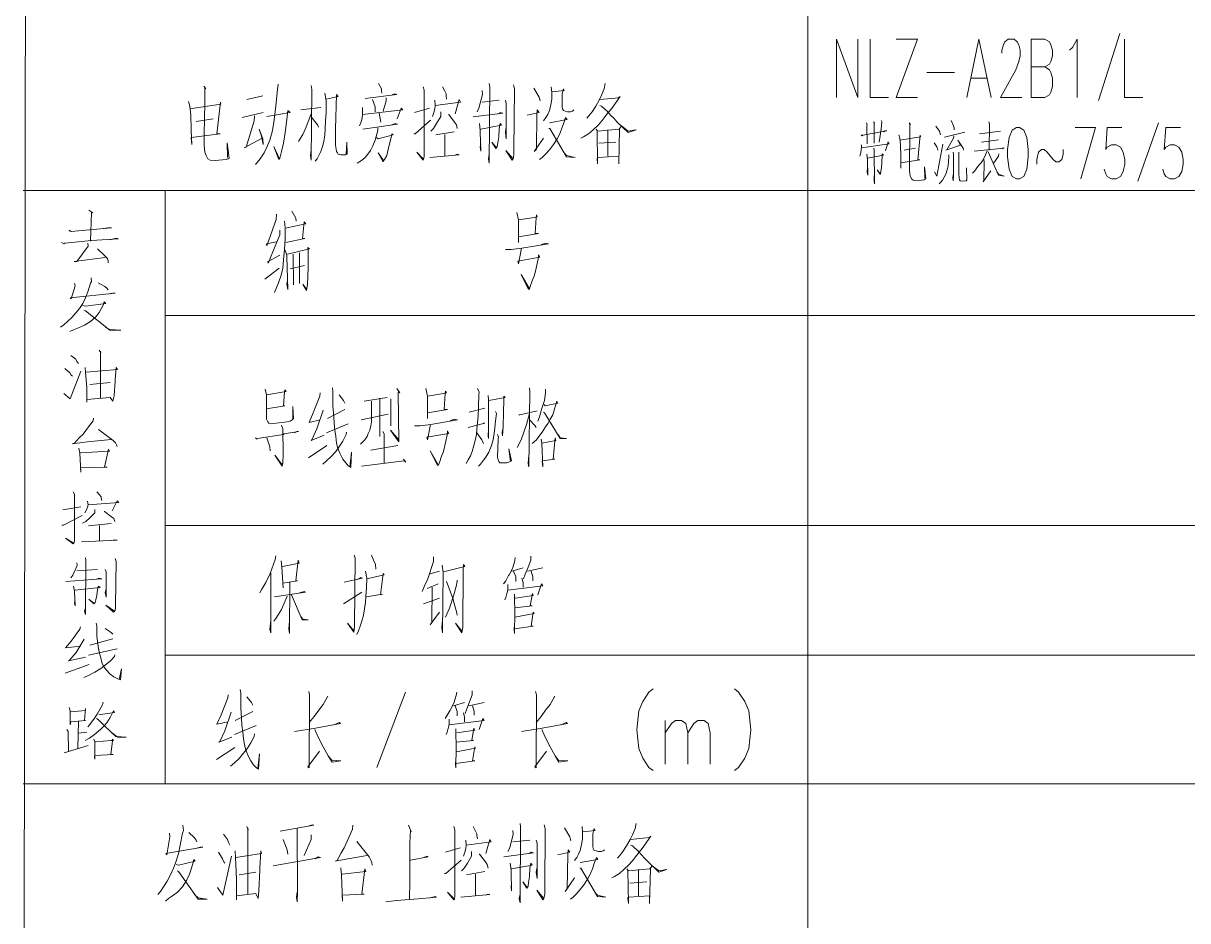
# Model space of a CAD drawing. Header units: millimetres. Extents: x 0 to 586, y 0 to 414.
# Drawn here: x 74.4 to 137.8, y 141.2 to 190 of the extents above; entities that cross this region are included whole.
import ezdxf

# ---------------------------------------------------------------- set-up
doc = ezdxf.new("R2010")
doc.units = ezdxf.units.MM

msp = doc.modelspace()

# ---------------------------------------------------------------- linework, layer by layer
at = {"color": 0, "lineweight": 0}
for points in [[(74.443167, 97.0915), (74.792417, 377.574528)], [(117.12575, 377.574528), (117.12575, 104.312861)], [(117.12575, 148.6535), (117.12575, 377.574528)], [(117.12575, 377.574528), (117.12575, 104.312861)], [(117.12575, 377.574528), (117.12575, 104.312861)], [(117.12575, 377.574528), (117.12575, 97.0915)], [(117.12575, 377.574528), (117.12575, 97.0915)], [(134.112, 189.473417), (132.944306, 185.83275)], [(118.6815, 185.984444), (118.6815, 189.170028), (119.849194, 185.984444), (119.849194, 189.170028)], [(120.515944, 189.170028), (120.515944, 185.984444), (121.517833, 185.984444)], [(121.934111, 189.170028), (123.101806, 189.170028), (121.934111, 185.984444), (123.101806, 185.984444)], [(125.772333, 185.984444), (126.439083, 189.170028), (127.105833, 185.984444)], [(127.691444, 188.411556), (127.691444, 188.56325), (127.772583, 188.866639), (127.85725, 189.018333), (128.023056, 189.170028), (128.358194, 189.170028), (128.524, 189.018333), (128.608667, 188.866639), (128.689806, 188.56325), (128.689806, 188.259861), (128.608667, 187.956472), (128.439333, 187.501389), (127.606778, 185.984444), (128.774472, 185.984444)], [(129.275417, 185.984444), (129.275417, 189.170028), (130.026833, 189.170028), (130.277306, 189.018333), (130.358444, 188.866639), (130.443111, 188.56325), (130.443111, 188.259861), (130.358444, 187.956472), (130.277306, 187.804778), (130.026833, 187.653083)], [(131.360333, 188.56325), (131.526139, 188.714944), (131.776611, 189.170028), (131.776611, 185.984444)], [(134.362472, 189.170028), (134.362472, 185.984444), (135.364361, 185.984444)], [(129.275417, 187.653083), (130.026833, 187.653083), (130.277306, 187.501389), (130.358444, 187.349694), (130.443111, 187.046306), (130.443111, 186.591222), (130.358444, 186.287833), (130.277306, 186.136139), (130.026833, 185.984444), (129.275417, 185.984444)], [(123.60275, 187.349694), (125.102056, 187.349694)], [(126.022806, 187.046306), (126.855361, 187.046306)], [(84.268028, 186.608861), (84.366806, 186.46775), (84.317417, 186.503028), (84.317417, 185.666944), (84.292722, 184.023), (84.292722, 183.359778), (84.317417, 183.010528), (84.387972, 182.834139), (84.48675, 182.661278), (84.610222, 182.590722), (84.878333, 182.555444), (85.488639, 182.626), (85.587417, 182.661278), (85.636806, 182.696556), (85.538028, 183.532639), (85.562722, 182.731833)], [(87.079667, 182.347306), (87.323083, 182.661278), (87.545333, 182.97525), (87.689972, 183.289222), (87.862833, 183.67375), (88.007472, 184.199389), (88.081556, 184.650944), (88.130944, 185.07075), (88.205028, 185.698694), (88.254417, 186.259611), (88.303806, 186.714694)], [(90.113556, 186.644139), (90.134722, 186.432472), (90.113556, 182.590722), (90.064167, 182.834139), (90.113556, 183.151639)], [(93.778917, 186.746444), (93.927083, 186.46775), (93.927083, 186.365444), (93.951778, 186.224333)], [(96.2025, 186.573583), (96.248361, 186.397194), (96.248361, 182.802389), (96.223667, 182.626), (96.2025, 182.590722), (95.856778, 183.010528), (96.2025, 182.661278)], [(97.253778, 186.573583), (97.373722, 186.330167), (97.447806, 186.189056), (97.447806, 186.083222), (97.4725, 185.910361)], [(99.405722, 186.365444), (99.430417, 186.153778), (99.232861, 185.42), (99.134083, 185.211861)], [(99.797306, 186.746444), (99.818472, 186.573583), (99.797306, 182.417861), (99.747917, 182.661278), (99.797306, 182.904694)], [(101.116694, 186.679417), (101.166083, 186.46775), (101.141389, 183.116361), (101.141389, 182.904694), (101.116694, 182.731833), (101.092, 182.661278), (101.042611, 182.590722), (100.700417, 183.116361), (101.092, 182.661278)], [(102.217361, 186.503028), (102.510167, 186.016194), (102.559556, 185.804528)], [(103.169861, 186.573583), (103.194556, 186.259611), (103.194556, 185.910361), (103.145167, 185.596389), (103.071083, 185.282417), (102.975833, 185.07075), (102.877056, 184.897889), (102.753583, 184.7215)], [(103.21925, 186.294889), (103.878944, 186.365444), (103.829556, 186.46775), (103.755472, 186.189056), (103.755472, 185.945639), (103.755472, 185.733972), (103.755472, 185.490556), (103.780167, 185.384722), (103.829556, 185.282417), (103.928333, 185.247139), (104.051806, 185.211861), (104.221139, 185.211861), (104.319917, 185.247139), (104.394, 185.314167)], [(106.104972, 186.746444), (106.055583, 186.46775), (105.907417, 186.1185), (105.787472, 185.875083), (105.589917, 185.525833), (105.395889, 185.211861), (105.223028, 185.000194), (105.103083, 184.862611)], [(83.435472, 185.76925), (83.509556, 185.525833), (83.558944, 185.035472), (83.583639, 184.266417), (83.583639, 184.199389), (83.608333, 183.430333), (83.583639, 183.814861), (85.146444, 184.023), (84.977111, 184.023), (85.171139, 185.733972), (85.195833, 185.631667), (83.509556, 185.384722)], [(86.614, 185.875083), (87.47125, 186.083222)], [(90.843806, 186.224333), (90.917889, 185.804528), (90.917889, 185.176583), (90.893194, 184.7215), (90.8685, 184.301694), (90.843806, 183.952444), (90.797944, 183.603194), (90.723861, 183.3245), (90.625083, 183.045806), (90.526306, 182.834139), (90.431056, 182.661278), (90.332278, 182.520167)], [(90.917889, 185.910361), (91.577583, 186.047944), (91.482333, 186.153778), (91.432944, 184.266417), (91.432944, 183.850139), (91.432944, 183.395056), (91.457639, 183.183389), (91.482333, 183.045806), (91.531722, 182.97525), (91.577583, 182.904694), (91.72575, 182.869417), (91.969167, 182.869417), (92.067944, 182.904694), (92.04325, 183.567917), (92.018556, 182.904694), (91.944472, 182.869417)], [(93.045139, 185.945639), (94.759639, 186.153778), (94.660861, 186.189056), (94.537389, 186.153778)], [(93.436722, 185.875083), (93.584889, 185.490556), (93.584889, 185.211861)], [(94.195194, 185.980917), (94.195194, 185.804528), (94.025861, 185.247139)], [(96.8375, 185.839806), (96.862194, 185.561111), (96.8375, 185.384722), (96.788111, 185.176583), (96.714028, 184.964917)], [(96.862194, 185.561111), (98.230972, 185.733972), (98.156889, 185.875083), (97.938167, 185.106028)], [(99.405722, 185.733972), (100.333528, 185.839806)], [(100.675722, 185.839806), (100.725111, 185.666944), (100.725111, 183.744306), (100.675722, 184.093556), (100.700417, 184.301694)], [(105.812167, 185.875083), (106.83875, 185.980917), (106.814056, 185.980917), (106.912833, 186.047944), (106.447167, 185.384722), (106.274306, 185.176583), (106.030889, 184.862611), (106.006194, 184.827333), (105.738083, 184.513361), (105.445278, 184.234667), (105.198333, 184.023), (104.930222, 183.850139), (104.785583, 183.779583)], [(86.345889, 184.897889), (87.495944, 185.176583)], [(87.030278, 185.000194), (87.005583, 184.7215), (86.564611, 183.289222), (86.469361, 183.253944), (87.446556, 183.779583), (87.273694, 184.266417), (87.47125, 183.744306), (87.495944, 183.430333), (87.397167, 183.881889)], [(87.689972, 184.964917), (88.9635, 185.176583), (88.840028, 185.282417), (88.790639, 184.792056), (88.691861, 184.093556), (88.596611, 183.500889), (88.497833, 183.045806), (88.399056, 182.696556), (88.349667, 182.626), (88.081556, 183.3245), (88.374361, 182.696556)], [(90.113556, 185.106028), (89.965389, 184.7215), (89.792528, 184.301694), (89.647889, 183.987722), (89.524417, 183.779583), (89.425639, 183.603194)], [(89.549111, 185.314167), (90.625083, 185.455278)], [(92.9005, 185.455278), (92.9005, 185.106028), (92.875806, 184.862611), (92.801722, 184.615667), (92.727639, 184.442806)], [(92.9005, 185.07075), (95.101833, 185.314167), (95.003056, 185.42), (94.780806, 184.827333)], [(93.803611, 185.141306), (93.902389, 184.650944)], [(95.736833, 185.176583), (96.544694, 185.42)], [(97.155, 185.211861), (97.155, 184.964917), (96.93275, 184.583917), (96.763417, 184.301694), (96.61525, 184.164111)], [(97.571278, 185.07075), (97.595972, 185.07075), (97.913472, 184.650944), (98.008722, 184.513361), (98.058111, 184.301694)], [(98.915361, 184.933167), (100.527556, 185.141306), (100.506389, 185.141306), (100.407611, 185.176583), (100.284139, 185.106028)], [(101.850472, 185.035472), (102.510167, 185.176583), (102.411389, 185.314167), (102.386694, 185.035472), (102.362, 183.183389), (102.242056, 183.045806), (102.753583, 183.779583)], [(105.812167, 185.561111), (105.907417, 185.525833), (106.249611, 185.211861), (106.397778, 185.035472), (106.570639, 184.862611), (106.764667, 184.650944), (107.350278, 184.093556), (107.79125, 184.234667), (107.766556, 184.234667), (107.350278, 184.164111), (106.983389, 184.442806), (106.863444, 184.266417), (105.688694, 184.164111), (105.614611, 184.266417), (105.664, 184.199389), (105.688694, 182.382583), (105.664, 182.696556), (105.688694, 182.731833), (105.713389, 182.731833), (106.83875, 182.802389), (106.83875, 182.382583), (106.888139, 184.266417)], [(83.85175, 184.686222), (84.779556, 184.827333)], [(90.113556, 184.933167), (90.45575, 184.513361), (90.501611, 184.37225)], [(92.925194, 184.266417), (94.8055, 184.548639), (94.685556, 184.583917), (94.488, 184.513361)], [(95.687444, 184.023), (95.761528, 184.023), (96.590556, 184.756778)], [(99.257556, 184.583917), (99.306944, 184.199389), (99.306944, 184.128833), (99.331639, 183.081083), (99.306944, 183.289222), (99.331639, 183.465611)], [(99.331639, 184.266417), (100.457, 184.478083), (100.382917, 184.583917), (100.333528, 184.301694), (100.308833, 183.850139), (100.259444, 183.532639), (100.23475, 183.3245), (100.160667, 183.218667), (99.941944, 183.567917), (100.185361, 183.253944)], [(103.071083, 184.615667), (104.027111, 184.792056), (103.953028, 184.897889), (103.85425, 184.615667), (103.734306, 184.266417), (103.610833, 183.987722), (103.487361, 183.744306), (103.293333, 183.430333), (103.071083, 183.151639), (102.852361, 182.904694), (102.6795, 182.731833), (102.534861, 182.626)], [(120.325444, 184.615667), (120.357194, 184.478083), (120.339556, 184.425167), (120.357194, 183.472667)], [(120.699389, 184.668583), (120.748778, 184.615667), (120.731139, 184.587444), (120.731139, 183.500889)], [(121.122722, 184.749722), (121.158, 184.668583), (121.122722, 184.262889), (121.009833, 183.553806)], [(122.639667, 184.615667), (122.706694, 184.506306), (122.671417, 184.534528), (122.671417, 183.881889), (122.657306, 182.604833), (122.657306, 182.08625), (122.671417, 181.814611), (122.720806, 181.680556), (122.787833, 181.542972), (122.868972, 181.490056), (123.048889, 181.461833), (123.454583, 181.518278), (123.521611, 181.542972), (123.553361, 181.571194), (123.486333, 182.223833), (123.503972, 181.599417)], [(124.089583, 184.425167), (124.30125, 184.153528), (124.350639, 183.963028)], [(124.922139, 184.749722), (125.052667, 184.449861), (125.084417, 184.344028), (125.084417, 184.234667)], [(126.975306, 184.668583), (127.010583, 184.534528), (126.992944, 183.119889)], [(136.203972, 184.619194), (135.089194, 181.433611)], [(93.729528, 184.336972), (93.729528, 184.199389), (93.584889, 183.67375), (93.461417, 183.359778), (93.341472, 183.116361), (93.193306, 182.904694), (93.045139, 182.731833), (92.851111, 182.555444), (92.607694, 182.417861)], [(93.658972, 183.814861), (93.754222, 183.744306), (94.562083, 183.952444), (94.488, 184.023), (94.463306, 183.814861), (94.293972, 183.183389), (94.219889, 182.834139), (94.096417, 182.626), (94.025861, 182.484889), (93.754222, 182.97525), (94.050556, 182.555444)], [(96.886889, 183.952444), (97.888778, 184.128833)], [(97.373722, 183.987722), (97.373722, 182.802389)], [(103.046389, 184.301694), (103.095778, 184.301694), (104.002417, 182.767111), (104.464556, 182.731833), (104.002417, 182.834139), (103.878944, 182.97525)], [(106.249611, 184.234667), (106.249611, 182.802389)], [(120.032639, 183.963028), (120.082028, 183.906583), (120.113778, 183.934806), (121.433167, 184.178222), (121.334389, 184.178222), (121.25325, 184.125306)], [(122.085806, 183.963028), (122.135194, 183.772528), (122.166944, 183.391528), (122.184583, 182.795333), (122.184583, 182.738889), (122.198694, 182.142694), (122.184583, 182.442556), (123.225278, 182.604833), (123.112389, 182.604833), (123.242917, 183.934806), (123.260556, 183.853667), (122.135194, 183.663167)], [(124.562306, 183.825444), (125.673556, 184.097083)], [(125.070306, 183.906583), (125.052667, 183.772528), (124.692833, 183.148111), (124.643444, 183.119889), (125.44425, 183.391528), (125.281972, 183.663167), (125.574778, 183.22925), (125.592417, 183.119889)], [(126.470833, 184.015944), (127.613833, 184.153528)], [(131.66725, 184.351083), (132.782028, 184.351083), (131.98475, 181.564139)], [(134.214306, 184.351083), (133.417028, 184.351083), (133.339417, 183.158694), (133.417028, 183.289222), (133.656917, 183.423278), (133.896806, 183.423278), (134.136694, 183.289222), (134.295444, 183.024639), (134.373056, 182.626), (134.373056, 182.361417), (134.295444, 181.962778), (134.136694, 181.698194), (133.896806, 181.564139), (133.656917, 181.564139), (133.417028, 181.698194), (133.339417, 181.83225), (133.258278, 182.096833)], [(137.399889, 184.351083), (136.602611, 184.351083), (136.525, 183.158694), (136.602611, 183.289222), (136.8425, 183.423278), (137.082389, 183.423278), (137.31875, 183.289222), (137.481028, 183.024639), (137.558639, 182.626), (137.558639, 182.361417), (137.481028, 181.962778), (137.31875, 181.698194), (137.082389, 181.564139), (136.8425, 181.564139), (136.602611, 181.698194), (136.525, 181.83225), (136.443861, 182.096833)], [(105.762778, 183.500889), (106.690583, 183.567917)], [(120.04675, 183.41975), (120.04675, 183.282167), (120.032639, 183.148111), (120.015, 182.985833), (119.98325, 182.876472), (119.9515, 182.795333)], [(120.04675, 183.257472), (121.546056, 183.472667), (121.500194, 183.582028), (121.352028, 183.091667)], [(120.717028, 183.22925), (120.731139, 183.119889), (120.748778, 181.299556), (120.731139, 181.437139), (120.731139, 181.733472)], [(122.3645, 183.119889), (122.981861, 183.22925)], [(124.008444, 183.529111), (124.156611, 183.310389), (124.206, 183.119889)], [(124.026083, 181.952194), (124.156611, 181.708778), (124.481167, 183.447972)], [(126.178028, 183.066972), (127.807861, 183.22925), (127.758472, 183.257472), (127.677333, 183.201028)], [(126.583722, 183.553806), (127.497417, 183.691389)], [(129.596444, 182.361417), (129.596444, 182.626), (129.674056, 183.024639), (129.836333, 183.158694), (129.995083, 183.158694), (130.153833, 183.024639), (130.471333, 182.626), (130.630083, 182.495472), (130.788833, 182.495472), (130.951111, 182.626), (131.028722, 182.894111), (131.028722, 183.158694)], [(96.569389, 182.731833), (98.156889, 182.869417), (98.058111, 182.904694), (97.913472, 182.834139)], [(120.339556, 182.901167), (120.374833, 182.604833), (120.388944, 181.761694), (120.357194, 181.923972), (120.374833, 182.170917)], [(120.374833, 182.685972), (121.239139, 182.84825), (121.172111, 182.929389), (121.172111, 182.795333), (121.140361, 182.170917), (121.108611, 181.980417), (121.090972, 181.814611), (121.073333, 181.814611), (120.911056, 182.061556), (121.073333, 181.842833), (121.108611, 181.952194)], [(124.80925, 182.876472), (124.80925, 182.767111), (124.791611, 182.523694), (124.759861, 182.27675), (124.710472, 182.061556), (124.643444, 181.814611), (124.548194, 181.652333), (124.449417, 181.490056), (124.368278, 181.380694), (124.2695, 181.299556)], [(125.035028, 183.010528), (125.052667, 182.901167), (125.052667, 181.708778), (125.035028, 181.461833), (125.020917, 181.624111), (125.052667, 181.871056)], [(125.345472, 183.010528), (125.345472, 181.842833), (125.363111, 181.624111), (125.377222, 181.518278), (125.426611, 181.461833), (125.557139, 181.437139), (125.737056, 181.461833), (125.786444, 181.518278), (125.754694, 182.170917)], [(126.894167, 183.091667), (126.795389, 182.876472), (126.664861, 182.604833), (126.633111, 182.548389), (126.551972, 182.442556), (126.439083, 182.304972), (126.290917, 182.114472), (126.192139, 181.980417), (126.096889, 181.871056)], [(126.700139, 182.629528), (126.731889, 182.495472), (126.71425, 181.490056), (126.664861, 181.408917), (127.091722, 182.005111)], [(126.943556, 183.03875), (127.497417, 181.761694), (127.807861, 181.708778), (127.497417, 181.814611), (127.416278, 181.952194)], [(127.515056, 182.929389), (127.497417, 182.795333), (127.22225, 182.386111)], [(74.443167, 180.929139), (117.12575, 180.929139)], [(82.169, 180.929139), (82.169, 148.6535)], [(117.12575, 180.929139), (111.209667, 180.929139)], [(309.59425, 180.929139), (117.12575, 180.929139)], [(78.00975, 179.870806), (78.221417, 179.719111), (78.161444, 179.743806), (78.101472, 178.181)], [(88.222667, 179.6415), (88.197972, 179.359278), (87.697028, 177.927), (87.675861, 178.032833), (88.222667, 178.138667)], [(89.062278, 179.814361), (89.266889, 179.429833), (89.288056, 179.256972)], [(101.300139, 179.743806), (101.391861, 179.327528), (101.391861, 178.103389), (101.391861, 178.417361), (102.481944, 178.59375), (102.2985, 178.59375), (102.344361, 179.465111), (102.369056, 179.606222), (102.411389, 179.500389), (102.252639, 179.465111), (101.391861, 179.327528)], [(76.937306, 178.777194), (77.029028, 178.703111), (76.937306, 178.7525), (77.05725, 178.703111), (79.233889, 178.900667), (79.053972, 178.900667), (78.637694, 178.851278)], [(88.402583, 178.766611), (88.402583, 178.523194), (87.767583, 176.985083), (87.721722, 177.055639), (88.402583, 177.404889)], [(88.653056, 179.256972), (88.698917, 178.907722), (88.698917, 178.27625), (88.653056, 177.718861), (88.607194, 177.161472), (88.561333, 176.706389), (88.469611, 176.321861), (88.335556, 175.902056), (88.10625, 175.379944)], [(88.765944, 178.872444), (88.787111, 178.907722), (89.810167, 179.115861), (89.718444, 179.221694), (89.63025, 178.311528), (89.764306, 178.311528), (88.720083, 178.103389)], [(76.521028, 178.106917), (76.640972, 178.032833), (76.700944, 178.057528), (78.161444, 178.205694), (79.621944, 178.304472), (79.502, 178.329167), (79.145694, 178.255083)], [(77.953306, 178.057528), (77.981528, 177.905833), (77.357111, 177.062694), (77.205417, 177.062694), (78.905806, 177.284944)], [(100.686306, 177.718861), (100.982639, 177.718861), (101.571778, 177.789417), (103.025222, 178.032833), (102.866472, 178.068111), (102.640694, 177.997556)], [(78.489528, 177.757667), (78.905806, 177.359028), (79.02575, 177.235556), (79.053972, 177.112083), (79.053972, 176.988611)], [(88.698917, 177.683583), (88.787111, 177.404889), (88.787111, 177.334333), (88.832972, 175.552806), (88.787111, 175.8315), (88.811806, 176.007889)], [(88.811806, 177.475444), (90.014778, 177.754139), (89.923056, 177.824694), (89.94775, 177.648306), (89.94775, 176.776944), (89.923056, 176.251306), (89.901889, 175.8315), (89.856028, 175.48225), (89.651417, 175.8315), (89.834861, 175.588083)], [(89.129306, 177.475444), (89.150472, 175.796222)], [(89.4715, 177.546), (89.4715, 175.866778)], [(101.550611, 177.789417), (101.391861, 176.949806), (101.346, 177.090917), (102.548972, 177.299056), (102.481944, 177.440167), (102.481944, 177.299056), (102.344361, 176.706389), (102.252639, 176.321861), (102.13975, 176.007889), (102.048028, 175.760944), (101.981, 175.588083), (101.935139, 175.552806), (101.525917, 176.357139), (101.959833, 175.623361)], [(88.970556, 176.671111), (89.743139, 176.843972)], [(78.129694, 176.18075), (78.161444, 175.983194), (78.101472, 175.884417), (77.953306, 175.411694), (77.833361, 175.090667), (77.685194, 174.790806), (77.505278, 174.519167), (77.297139, 174.268694), (77.089, 174.02175), (76.849111, 173.795972), (76.640972, 173.623111), (76.461056, 173.499639)], [(88.356722, 176.706389), (87.584139, 176.113722)], [(77.237167, 175.884417), (77.265389, 175.73625), (77.05725, 175.041278), (76.997278, 175.090667), (79.442028, 175.337611), (79.293861, 175.337611), (79.113944, 175.312917)], [(78.51775, 175.909111), (78.877583, 175.711556), (78.994, 175.60925), (79.053972, 175.535167)], [(77.685194, 174.667333), (77.833361, 174.642639), (78.937556, 174.790806), (78.845833, 174.864889), (78.785861, 174.692028), (78.577722, 174.293389), (78.369583, 174.046444), (78.101472, 173.795972), (77.773389, 173.598417), (77.445306, 173.45025), (77.177194, 173.351472), (76.969056, 173.252694)], [(77.745167, 174.416861), (77.833361, 174.392167), (79.145694, 173.326778), (79.741889, 173.326778), (79.145694, 173.376167), (78.905806, 173.499639)], [(82.169, 174.131111), (117.12575, 174.131111)], [(117.12575, 174.131111), (111.209667, 174.131111)], [(309.59425, 174.131111), (117.12575, 174.131111)], [(77.029028, 171.947417), (77.297139, 171.746333), (77.357111, 171.622861), (77.445306, 171.524083)], [(78.577722, 172.24375), (78.669444, 172.120278), (78.637694, 172.194361), (78.637694, 169.636722)], [(76.640972, 169.883667), (76.997278, 169.587333), (77.56525, 171.10075)], [(76.700944, 171.248917), (76.969056, 171.001972), (77.05725, 170.8785), (77.117222, 170.829111)], [(77.801611, 171.298306), (77.833361, 171.051361), (77.893333, 170.208222), (77.893333, 169.661417), (77.893333, 169.410944), (77.893333, 169.562639), (79.173917, 169.661417), (79.322083, 169.460333), (79.382056, 169.760194), (79.442028, 170.553944), (79.442028, 170.628028), (79.502, 171.298306), (79.561972, 171.199528), (77.861583, 171.051361)], [(79.173917, 170.479861), (78.069722, 170.381083)], [(87.605306, 170.127083), (87.672333, 169.813111), (87.672333, 168.483139), (87.742889, 168.345556), (87.809917, 168.275), (87.901639, 168.239722), (88.808278, 168.345556), (88.967028, 168.380833), (89.079917, 168.451389), (89.150472, 168.518417), (89.104611, 169.185167), (89.104611, 168.483139)], [(87.672333, 169.813111), (88.74125, 169.985972), (88.674222, 170.091806), (88.649528, 169.950694), (88.603667, 169.216917), (88.674222, 169.216917), (87.672333, 169.044056)], [(90.603917, 169.915417), (90.579222, 169.742556), (90.215861, 168.835917), (89.990083, 168.310278), (90.603917, 168.451389)], [(91.260083, 170.197639), (91.284778, 170.02125), (91.284778, 169.216917), (91.330639, 168.62425), (91.351806, 168.275), (91.397667, 167.890472), (91.443528, 167.541222), (91.489389, 167.191972), (91.556417, 166.913278), (91.669306, 166.634583), (91.828056, 166.320611), (91.986806, 166.108944), (92.145556, 165.936083), (92.261972, 165.865528), (92.304306, 166.701611), (92.216111, 165.900806)], [(91.940944, 169.358028), (91.873917, 169.499139), (91.623444, 169.813111)], [(94.759639, 170.162361), (94.939556, 169.915417), (94.847833, 169.950694), (94.872528, 167.262528), (94.417444, 167.890472), (94.872528, 167.368361)], [(96.347139, 170.162361), (96.438861, 169.742556), (96.438861, 168.518417), (96.438861, 168.835917), (97.528944, 169.008778), (97.3455, 169.008778), (97.391361, 169.883667), (97.416056, 170.02125), (97.461917, 169.915417), (97.299639, 169.883667), (96.438861, 169.742556)], [(99.162306, 170.162361), (99.254028, 169.950694), (99.232861, 169.848389), (99.208167, 169.149889), (99.187, 168.659528), (99.162306, 168.310278), (99.116444, 167.961028), (99.095278, 167.647056), (99.02825, 167.333083), (98.957694, 167.050861), (98.8695, 166.736889), (98.777778, 166.493472), (98.640194, 166.285333), (98.548472, 166.073667)], [(101.977472, 170.197639), (102.002167, 169.985972), (101.956306, 165.900806), (101.910444, 166.073667), (101.956306, 166.52875)], [(102.862944, 170.127083), (102.862944, 169.915417), (102.795917, 169.499139), (102.637167, 169.008778), (102.524278, 168.62425), (102.432556, 168.380833)], [(93.394389, 169.463861), (93.394389, 168.588972), (93.394389, 168.345556), (93.348528, 168.133889), (93.306194, 167.890472), (93.214472, 167.717611), (93.147444, 167.541222), (93.031028, 167.368361), (92.918139, 167.262528), (92.784083, 167.121417)], [(92.985167, 169.463861), (94.237528, 169.672)], [(93.849472, 169.636722), (93.849472, 167.541222)], [(94.438611, 169.601444), (94.438611, 168.133889)], [(99.730278, 169.777833), (99.754972, 169.534417), (99.754972, 167.784639), (99.754972, 167.435389), (99.730278, 167.5765), (99.754972, 167.92575)], [(99.776139, 169.499139), (100.661611, 169.672), (100.594583, 169.742556), (100.594583, 169.566167), (100.548722, 168.102139), (100.524028, 167.5765), (100.502861, 167.752889), (100.524028, 167.92575)], [(102.77475, 169.287472), (102.841778, 169.216917), (103.522639, 169.358028), (103.476778, 169.463861), (103.363889, 169.114611), (103.251, 168.730083), (103.113417, 168.483139), (103.000528, 168.275), (102.862944, 168.066861), (102.683028, 167.784639), (102.545444, 167.611778), (102.365528, 167.368361), (102.136222, 167.156694)], [(78.267278, 168.543111), (78.239056, 168.394944), (77.999167, 168.070389), (77.702833, 167.67175), (77.491167, 167.474194), (77.223056, 167.174333), (77.106639, 167.149639), (77.939194, 167.251944), (79.223306, 167.375417)], [(90.762667, 168.9735), (90.420472, 167.961028), (90.148833, 167.368361), (90.102972, 167.333083), (90.808528, 167.611778)], [(90.988444, 168.518417), (91.940944, 169.008778)], [(92.826417, 168.451389), (94.304556, 168.765361)], [(98.71075, 168.867667), (99.550361, 169.079333)], [(100.1395, 168.902944), (100.185361, 168.800639), (100.1395, 168.380833), (100.072472, 167.855194), (100.001917, 167.368361), (99.913722, 167.050861), (99.776139, 166.701611), (99.617389, 166.422917), (99.479806, 166.250056), (99.321056, 166.038389), (99.208167, 165.936083)], [(101.977472, 168.800639), (101.818722, 168.204444), (101.684667, 167.784639), (101.525917, 167.368361), (101.321306, 166.948556)], [(101.4095, 168.730083), (101.455361, 168.730083), (102.411389, 168.938222)], [(102.750056, 168.867667), (102.795917, 168.835917), (103.660222, 167.435389), (103.998889, 167.435389), (103.660222, 167.470667), (103.547333, 167.647056)], [(78.535389, 167.922222), (79.339722, 167.326028), (79.459667, 167.199028), (79.519639, 167.10025), (79.551389, 167.001472)], [(88.490778, 168.169167), (88.557806, 167.961028), (88.5825, 166.564028), (88.557806, 166.108944), (88.536639, 165.936083), (88.127417, 166.52875), (88.536639, 166.003111), (88.557806, 166.144222)], [(90.942583, 167.752889), (92.124389, 168.239722)], [(95.733306, 168.133889), (96.029639, 168.133889), (96.618778, 168.204444), (98.072222, 168.451389), (97.913472, 168.483139), (97.687694, 168.416111)], [(96.597611, 168.204444), (96.438861, 167.368361), (96.393, 167.505944), (97.595972, 167.717611), (97.528944, 167.855194), (97.528944, 167.717611), (97.391361, 167.121417), (97.299639, 166.736889), (97.18675, 166.422917), (97.098556, 166.1795), (97.028, 166.003111), (96.982139, 165.971361), (96.572917, 166.772167), (97.006833, 166.038389)], [(98.640194, 168.031583), (99.550361, 168.275), (99.479806, 168.275), (99.458639, 168.239722)], [(101.977472, 168.451389), (102.2985, 168.133889), (102.340833, 168.031583)], [(87.083194, 167.470667), (87.150222, 167.403639), (87.174917, 167.435389), (88.603667, 167.647056), (88.628361, 167.682333), (89.422111, 167.819917), (89.330389, 167.819917), (89.196333, 167.752889)], [(87.697028, 167.470667), (87.855778, 166.983833), (87.876944, 166.772167)], [(92.032667, 167.784639), (92.0115, 167.647056), (91.828056, 167.297806), (91.648139, 167.019111), (91.443528, 166.736889), (91.193056, 166.458194), (90.942583, 166.214778), (90.737972, 166.038389)], [(94.008222, 167.819917), (94.07525, 167.682333), (94.07525, 166.108944)], [(99.116444, 167.752889), (99.391611, 167.368361), (99.479806, 167.156694)], [(100.252389, 167.647056), (100.29825, 167.505944), (100.277083, 167.403639), (100.252389, 166.422917), (100.277083, 166.285333), (100.322944, 166.1795), (100.365278, 166.108944), (100.457, 166.108944), (100.753333, 166.108944), (100.866222, 166.144222), (101.003806, 166.214778), (100.866222, 166.878), (100.957944, 166.1795)], [(102.616, 167.403639), (102.661861, 167.156694), (102.704194, 165.900806), (102.683028, 166.214778), (103.363889, 166.320611), (103.272167, 166.320611), (103.385056, 167.470667), (103.40975, 167.333083), (102.661861, 167.191972)], [(77.462944, 166.902694), (77.522917, 166.631056), (77.582889, 165.611528), (77.551139, 165.833778), (79.011639, 165.883167), (78.863472, 165.883167), (79.071611, 166.853306), (79.131583, 166.754528), (77.551139, 166.65575)], [(89.965389, 166.387639), (90.967278, 167.050861)], [(93.348528, 166.807444), (94.826667, 167.050861)], [(95.123, 166.320611), (95.257056, 166.144222), (95.165333, 166.214778), (92.851111, 165.936083)], [(77.163083, 164.542611), (77.223056, 164.415611), (77.223056, 161.857972), (77.194833, 161.7345), (77.163083, 161.709806), (76.746806, 162.006139), (77.163083, 161.759194)], [(78.447194, 164.542611), (78.595361, 164.366222), (78.683556, 164.267444), (78.683556, 164.193361), (78.715306, 164.069889)], [(76.598639, 163.547778), (77.582889, 163.720639)], [(78.32725, 163.572472), (78.32725, 163.399611), (78.059139, 163.124444), (77.851, 162.926889), (77.671083, 162.828111)], [(77.939194, 164.0205), (77.970944, 163.819417), (77.939194, 163.695944), (77.879222, 163.547778), (77.791028, 163.399611)], [(77.970944, 163.819417), (79.639583, 163.946417), (79.547861, 164.045194), (79.27975, 163.498389)], [(78.83525, 163.473694), (78.863472, 163.473694), (79.251528, 163.173833), (79.371472, 163.075056), (79.431444, 162.926889)], [(76.538667, 162.729333), (76.626861, 162.729333), (77.642861, 163.247917)], [(77.999167, 162.676417), (79.223306, 162.803417)], [(78.595361, 162.701111), (78.595361, 161.857972)], [(82.169, 162.708167), (117.12575, 162.708167)], [(117.12575, 162.708167), (111.209667, 162.708167)], [(309.59425, 162.708167), (117.12575, 162.708167)], [(77.611111, 161.808583), (79.547861, 161.907361), (79.431444, 161.932056), (79.251528, 161.882667)], [(77.826306, 160.947806), (77.854528, 160.824333), (77.826306, 157.868056), (77.766333, 158.040917), (77.826306, 158.213778)], [(88.180333, 161.060694), (88.155639, 160.852556), (87.884, 160.0835), (87.633528, 159.596667), (87.428917, 159.247417), (87.316028, 159.03575)], [(92.448944, 161.095972), (92.494806, 160.923111), (92.470111, 157.254222), (92.448944, 157.010806), (92.42425, 156.904972), (92.085583, 157.395333), (92.42425, 156.975528), (92.470111, 157.148389)], [(93.380278, 161.095972), (93.514333, 160.782), (93.606056, 160.573861), (93.63075, 160.330444)], [(96.763417, 160.993667), (96.763417, 160.746722), (96.445917, 159.804806), (96.287167, 159.455556), (96.149583, 159.106306)], [(101.211944, 160.958389), (101.190778, 160.782), (101.053194, 160.362194), (100.873278, 160.012944), (100.848583, 159.977667), (100.689833, 159.698972), (100.576944, 159.526111)], [(102.055083, 161.028944), (102.055083, 160.817278), (101.9175, 160.43275), (101.75875, 160.048222), (101.667028, 159.804806)], [(77.350056, 160.676167), (77.378278, 160.524472), (77.141917, 160.002361), (77.021972, 159.854194)], [(77.350056, 160.228139), (78.482472, 160.302222)], [(78.89875, 160.302222), (78.958722, 160.17875), (78.958722, 158.809972), (78.89875, 159.060444), (78.9305, 159.208611)], [(79.434972, 160.898417), (79.494944, 160.75025), (79.466722, 158.365472), (79.466722, 158.213778), (79.434972, 158.090306), (79.40675, 158.040917), (79.346778, 157.991528), (78.9305, 158.365472), (79.40675, 158.040917)], [(88.473139, 160.782), (88.519, 160.43275), (88.589556, 159.314444), (88.564861, 159.561389), (89.362139, 159.698972), (89.270417, 159.698972), (89.404472, 160.817278), (89.450333, 160.644417), (88.543694, 160.468028)], [(97.239667, 160.538583), (97.285528, 160.154056), (97.260833, 156.869694), (97.2185, 157.148389), (97.260833, 157.532917)], [(97.306694, 160.189333), (98.467333, 160.468028), (98.396778, 160.573861), (98.375611, 160.259889), (98.350917, 157.148389), (98.32975, 156.975528), (98.308583, 156.869694), (97.966389, 157.395333), (98.32975, 156.94025)], [(101.032028, 160.224611), (101.645861, 160.397472)], [(101.871639, 160.224611), (102.71125, 160.397472)], [(76.753861, 159.656639), (78.722361, 159.804806), (78.690611, 159.804806), (78.570667, 159.8295), (78.4225, 159.780111)], [(87.908694, 160.118778), (87.908694, 156.869694), (87.862833, 157.046083), (87.908694, 157.532917)], [(91.902139, 159.628417), (92.904028, 159.840083), (92.812306, 159.875361), (92.607694, 159.769528)], [(93.062778, 160.224611), (93.129806, 159.840083), (93.108639, 159.314444), (93.083944, 158.862889), (93.062778, 158.513639), (93.016917, 158.164389), (92.946361, 157.815139), (92.858167, 157.497639), (92.766444, 157.218944), (92.674722, 156.975528), (92.586528, 156.763861)], [(93.129806, 159.804806), (94.082306, 160.012944), (94.015278, 160.0835), (93.877694, 158.929917), (93.994111, 158.965194), (93.108639, 158.827611)], [(96.534111, 160.048222), (97.080917, 160.224611)], [(98.058111, 159.73425), (98.033417, 159.526111), (97.874667, 158.929917), (97.624194, 158.196139), (97.423111, 157.709306)], [(97.465444, 159.663694), (97.828806, 158.6865), (97.828806, 158.651222), (97.966389, 158.196139), (98.033417, 157.952722), (98.058111, 157.815139)], [(101.12375, 160.224611), (101.236639, 159.910639), (101.236639, 159.663694)], [(101.575306, 159.840083), (101.645861, 159.596667), (101.645861, 159.349722)], [(102.07625, 160.224611), (102.167972, 159.910639), (102.167972, 159.698972)], [(77.170139, 159.406167), (77.230111, 159.134528), (77.230111, 159.085139), (77.258333, 158.340778), (77.230111, 158.488944), (77.258333, 158.612417)], [(77.258333, 159.183917), (78.630639, 159.332083), (78.542444, 159.406167), (78.482472, 159.208611), (78.450722, 158.887583), (78.394278, 158.661806), (78.362528, 158.513639), (78.274333, 158.439556), (78.006222, 158.6865), (78.302556, 158.46425)], [(88.109778, 158.827611), (89.792528, 159.071028), (89.721972, 159.106306), (89.475028, 159.03575)], [(88.952917, 159.628417), (88.928222, 156.834417), (88.882361, 157.081361), (88.928222, 157.497639)], [(91.859806, 158.443083), (92.858167, 159.071028)], [(97.013889, 159.526111), (96.421222, 159.279167)], [(96.696389, 159.349722), (96.671694, 157.430611), (96.579972, 157.2895), (97.080917, 157.988)], [(100.80625, 159.490833), (100.80625, 159.247417), (100.781556, 159.106306), (100.735694, 158.929917), (100.689833, 158.792333), (100.6475, 158.651222)], [(100.80625, 159.176861), (102.71125, 159.420278), (102.644222, 159.526111), (102.439611, 158.929917)], [(88.794167, 158.862889), (88.635417, 158.478361), (88.497833, 158.129111), (88.314389, 157.846889), (88.180333, 157.63875), (88.067444, 157.497639)], [(89.041111, 158.929917), (89.609083, 157.568194), (89.951278, 157.568194), (89.654944, 157.603472), (89.542056, 157.744583)], [(97.080917, 158.757056), (96.216611, 158.443083)], [(101.169611, 158.965194), (101.169611, 158.792333), (101.190778, 157.988), (101.169611, 156.834417), (101.144917, 157.046083), (101.169611, 157.324778)], [(101.211944, 158.757056), (102.189139, 158.898167), (102.143278, 159.000472), (102.030389, 158.33725), (102.122111, 158.33725), (101.190778, 158.231417)], [(101.190778, 157.709306), (102.235, 157.917444), (102.189139, 157.988), (102.07625, 157.218944), (102.189139, 157.218944), (101.169611, 157.081361)], [(77.551139, 157.180139), (77.522917, 157.056667), (77.046667, 156.411083), (76.746806, 156.040667), (77.551139, 156.139444)], [(78.415444, 157.381222), (78.447194, 157.25775), (78.447194, 156.68625), (78.507167, 156.262917), (78.535389, 156.012444), (78.595361, 155.740806), (78.655333, 155.493861), (78.715306, 155.243389), (78.8035, 155.045833), (78.955194, 154.848278), (79.163333, 154.6225), (79.371472, 154.474333), (79.579611, 154.350861), (79.727778, 154.301472), (79.78775, 154.897667), (79.667806, 154.326167)], [(77.762806, 156.509861), (77.314778, 155.790194), (76.954944, 155.366861), (76.894972, 155.342167), (77.81925, 155.54325)], [(78.059139, 156.188833), (79.3115, 156.534556)], [(79.3115, 156.785028), (79.223306, 156.883806), (78.895222, 157.106056)], [(77.999167, 155.642028), (79.551389, 155.98775)], [(79.431444, 155.666722), (79.399694, 155.567944), (79.163333, 155.317472), (78.923444, 155.119917), (78.655333, 154.922361), (78.32725, 154.721278), (77.999167, 154.548417), (77.731056, 154.424944)], [(82.169, 155.652611), (117.12575, 155.652611)], [(117.12575, 155.652611), (111.209667, 155.652611)], [(309.59425, 155.652611), (117.12575, 155.652611)], [(76.718583, 154.671889), (78.030917, 155.144611)], [(85.590944, 153.490083), (85.56625, 153.317222), (85.202889, 152.407056), (84.977111, 151.884944), (85.590944, 152.026056)], [(86.247111, 153.772306), (86.271806, 153.595917), (86.271806, 152.791583), (86.314139, 152.198917), (86.338833, 151.849667), (86.384694, 151.465139), (86.430556, 151.115889), (86.476417, 150.766639), (86.543444, 150.487944), (86.656333, 150.20925), (86.815083, 149.895278), (86.973833, 149.683611), (87.132583, 149.51075), (87.245472, 149.440194), (87.291333, 150.276278), (87.203139, 149.475472)], [(86.927972, 152.932694), (86.860944, 153.073806), (86.610472, 153.387778)], [(89.972444, 153.666472), (90.018306, 153.490083), (89.993611, 149.51075), (89.926583, 149.577778), (90.561583, 150.417389)], [(91.016667, 153.423056), (90.766194, 152.967972), (90.515722, 152.654), (90.26525, 152.30475), (89.993611, 151.990778)], [(95.239417, 153.634722), (93.687194, 149.538972)], [(98.026361, 153.631194), (98.001667, 153.458333), (97.867611, 153.038528), (97.684167, 152.689278), (97.663, 152.654), (97.50425, 152.375306), (97.391361, 152.198917)], [(98.865972, 153.70175), (98.865972, 153.490083), (98.728389, 153.109083), (98.569639, 152.724556), (98.481444, 152.477611)], [(102.316139, 153.666472), (102.362, 153.490083), (102.340833, 149.51075), (102.270278, 149.577778), (102.908806, 150.417389)], [(103.360361, 153.423056), (103.113417, 152.967972), (102.862944, 152.654), (102.612472, 152.30475), (102.340833, 151.990778)], [(108.708472, 153.807583), (108.486222, 153.634722), (108.151083, 153.123194), (107.928833, 152.611667), (107.819472, 151.588611), (107.928833, 150.565556), (108.151083, 150.0505), (108.486222, 149.538972), (108.708472, 149.369639)], [(113.142889, 153.807583), (113.365139, 153.634722), (113.69675, 153.123194), (113.919, 152.611667), (114.031889, 151.588611), (113.919, 150.565556), (113.69675, 150.0505), (113.365139, 149.538972), (113.142889, 149.369639)], [(76.937306, 152.791583), (76.997278, 152.618722), (76.997278, 152.396472), (76.997278, 152.047222), (76.997278, 151.849667), (77.029028, 152.022528), (77.833361, 152.096611), (77.773389, 152.096611), (77.833361, 152.742194), (77.833361, 152.692806), (77.833361, 152.643417), (77.029028, 152.569333)], [(78.785861, 153.091444), (78.757639, 152.943278), (78.457778, 152.445861), (78.281389, 152.170694), (78.0415, 151.849667), (77.953306, 151.750889)], [(97.842917, 152.897417), (98.45675, 153.073806)], [(97.934639, 152.897417), (98.047528, 152.583444), (98.047528, 152.340028)], [(98.682528, 152.897417), (99.525667, 153.073806)], [(98.887139, 152.897417), (98.978861, 152.583444), (98.978861, 152.375306)], [(78.5495, 152.445861), (78.637694, 152.421167), (79.413806, 152.519944), (79.353833, 152.618722), (79.173917, 152.248306), (78.997528, 151.973139), (78.845833, 151.800278), (78.637694, 151.599194), (78.309611, 151.327556), (78.0415, 151.13), (77.805139, 151.003)], [(78.429556, 152.195389), (78.51775, 152.146), (78.877583, 151.775583), (79.205667, 151.475722), (79.473778, 151.228778), (79.561972, 151.179389), (80.038222, 151.179389), (79.53375, 151.228778), (79.293861, 151.401639)], [(85.749694, 152.548167), (85.4075, 151.535694), (85.135861, 150.943028), (85.09, 150.90775), (85.792028, 151.186444)], [(85.975472, 152.093083), (86.927972, 152.583444)], [(97.617139, 152.163639), (97.617139, 151.920222), (97.595972, 151.779111), (97.550111, 151.60625), (97.50425, 151.465139), (97.458389, 151.327556)], [(97.617139, 151.849667), (99.525667, 152.093083), (99.455111, 152.198917), (99.2505, 151.60625)], [(98.389722, 152.512889), (98.45675, 152.269472), (98.45675, 152.026056)], [(109.371694, 149.711833), (109.371694, 152.100139)], [(109.371694, 151.41575), (109.703306, 151.930806), (109.925556, 152.100139), (110.260694, 152.100139), (110.482944, 151.930806), (110.592306, 151.41575), (110.592306, 149.711833)], [(110.592306, 151.41575), (110.923917, 151.930806), (111.146167, 152.100139), (111.481306, 152.100139), (111.700028, 151.930806), (111.812917, 151.41575), (111.812917, 149.711833)], [(76.820889, 151.599194), (76.880861, 151.500417), (76.909083, 150.4315)], [(77.445306, 152.047222), (77.417083, 150.583194)], [(77.445306, 151.401639), (77.893333, 151.451028)], [(85.929611, 151.327556), (87.111417, 151.814389)], [(89.199861, 151.500417), (90.335806, 151.676806), (91.697528, 151.920222), (91.6305, 151.990778), (91.355333, 151.849667)], [(90.311111, 151.60625), (90.494556, 151.186444), (90.766194, 150.660806), (91.037833, 150.173972), (91.242444, 149.824722), (91.718694, 149.895278), (91.242444, 149.927028)], [(97.9805, 151.641528), (97.9805, 151.465139), (98.001667, 150.660806), (97.9805, 149.51075), (97.959333, 149.718889), (97.9805, 149.997583)], [(98.026361, 151.429861), (99.003556, 151.570972), (98.957694, 151.676806), (98.844806, 151.010056), (98.933, 151.010056), (98.001667, 150.90775)], [(101.547083, 151.500417), (102.6795, 151.676806), (104.04475, 151.920222), (103.974194, 151.990778), (103.702556, 151.849667)], [(102.658333, 151.60625), (102.83825, 151.186444), (103.113417, 150.660806), (103.385056, 150.173972), (103.589667, 149.824722), (104.065917, 149.895278), (103.589667, 149.927028)], [(78.281389, 151.080611), (78.341361, 150.953611), (78.341361, 149.987), (78.309611, 150.110472), (78.341361, 150.184556), (79.325611, 150.233944), (79.205667, 150.233944), (79.293861, 150.978306), (79.293861, 151.080611), (79.353833, 151.003), (79.205667, 151.003), (78.369583, 150.928917)], [(87.019694, 151.359306), (86.998528, 151.221722), (86.815083, 150.872472), (86.635167, 150.593778), (86.430556, 150.311556), (86.180083, 150.032861), (85.929611, 149.789444), (85.725, 149.613056)], [(76.669194, 150.332722), (77.981528, 150.731361)], [(84.952417, 149.962306), (85.954306, 150.625528)], [(91.037833, 150.173972), (91.242444, 149.895278)], [(98.001667, 150.382111), (99.045889, 150.593778), (99.003556, 150.660806), (98.887139, 149.895278), (99.003556, 149.895278), (97.9805, 149.754167)], [(103.385056, 150.173972), (103.589667, 149.895278)], [(74.443167, 148.6535), (117.12575, 148.6535)], [(74.792417, 148.6535), (117.12575, 148.6535)], [(117.12575, 148.6535), (111.209667, 148.6535)], [(309.59425, 148.6535), (117.12575, 148.6535)], [(117.12575, 97.0915), (117.12575, 148.6535)], [(83.132083, 146.388667), (83.15325, 146.109972), (83.107389, 145.968861), (82.983917, 145.305639), (82.885139, 144.850556), (82.765194, 144.434278), (82.617028, 144.04975), (82.444167, 143.7005), (82.274833, 143.35125), (82.077278, 143.03375), (81.907944, 142.790333), (81.759778, 142.617472)], [(88.413167, 146.074694), (90.247611, 146.388667), (90.173528, 146.423944), (90.000667, 146.353389)], [(92.374861, 146.388667), (92.350167, 146.180528), (92.152611, 145.725444), (91.909194, 145.164528), (91.736333, 144.885833), (91.517611, 144.466028), (91.418833, 144.434278), (92.103222, 144.571861), (93.158028, 144.74825)], [(95.405222, 146.388667), (95.553389, 146.039417), (95.504, 146.14525), (95.479306, 145.411472), (95.479306, 143.35125), (95.454611, 142.370528)], [(101.469472, 146.4945), (101.494167, 146.318111), (101.469472, 142.162389), (101.420083, 142.405806), (101.469472, 142.649222)], [(102.792389, 146.423944), (102.841778, 146.215806), (102.817083, 142.860889), (102.817083, 142.649222), (102.792389, 142.476361), (102.767694, 142.405806), (102.718306, 142.33525), (102.376111, 142.860889), (102.767694, 142.405806)], [(107.780667, 146.4945), (107.731278, 146.215806), (107.583111, 145.866556), (107.463167, 145.619611), (107.265611, 145.270361), (107.071583, 144.956389), (106.898722, 144.74825), (106.778778, 144.607139)], [(82.398306, 145.968861), (82.419472, 145.760722), (82.250139, 144.783528), (82.20075, 144.850556), (84.208056, 145.199806), (84.084583, 145.199806), (83.936417, 145.164528)], [(83.449583, 146.004139), (83.742389, 145.725444), (83.841167, 145.584333), (83.887028, 145.482028)], [(85.329889, 145.898306), (85.552139, 145.619611), (85.601528, 145.44675), (85.672083, 145.305639)], [(86.603417, 146.318111), (86.6775, 146.14525), (86.652806, 146.247556), (86.652806, 142.649222)], [(89.340972, 146.215806), (89.365667, 142.790333), (89.340972, 142.232944), (89.316278, 142.476361), (89.340972, 142.755056)], [(90.099444, 145.866556), (90.099444, 145.619611), (89.732556, 144.74825)], [(97.874667, 146.318111), (97.924056, 146.14525), (97.924056, 142.546917), (97.899361, 142.370528), (97.874667, 142.33525), (97.532472, 142.755056), (97.874667, 142.405806)], [(98.925944, 146.318111), (99.049417, 146.074694), (99.1235, 145.933583), (99.1235, 145.831278), (99.148194, 145.654889)], [(101.077889, 146.109972), (101.102583, 145.898306), (100.908556, 145.164528), (100.809778, 144.956389)], [(103.893056, 146.247556), (104.185861, 145.760722), (104.23525, 145.549056)], [(104.845556, 146.318111), (104.87025, 146.004139), (104.87025, 145.654889), (104.820861, 145.340917), (104.746778, 145.026944), (104.648, 144.815278), (104.55275, 144.642417), (104.429278, 144.466028)], [(104.894944, 146.039417), (105.554639, 146.109972), (105.50525, 146.215806), (105.431167, 145.933583), (105.431167, 145.690167), (105.431167, 145.482028), (105.431167, 145.235083), (105.455861, 145.132778), (105.50525, 145.026944), (105.604028, 144.991667), (105.723972, 144.956389), (105.896833, 144.956389), (105.995611, 144.991667), (106.069694, 145.062222)], [(107.487861, 145.619611), (108.514444, 145.725444), (108.48975, 145.725444), (108.585, 145.796), (108.122861, 145.132778), (107.95, 144.921111), (107.706583, 144.607139), (107.681889, 144.571861), (107.413778, 144.257889), (107.120972, 143.979194), (106.874028, 143.767528), (106.605917, 143.594667), (106.45775, 143.524111)], [(88.5825, 145.619611), (88.80475, 145.062222), (88.829444, 144.815278)], [(92.593583, 145.513778), (93.253278, 144.677694), (93.352056, 144.501306), (93.401444, 144.363722), (93.426139, 144.222611)], [(97.412528, 144.921111), (98.216861, 145.164528)], [(98.513194, 145.584333), (98.537889, 145.305639), (98.513194, 145.132778), (98.463806, 144.921111), (98.389722, 144.712972)], [(98.537889, 145.305639), (99.906667, 145.482028), (99.832583, 145.619611), (99.613861, 144.850556)], [(101.077889, 145.482028), (102.009222, 145.584333)], [(102.351417, 145.584333), (102.400806, 145.411472), (102.400806, 143.488833), (102.351417, 143.838083), (102.376111, 144.04975)], [(107.487861, 145.305639), (107.583111, 145.270361), (107.925306, 144.956389), (108.073472, 144.783528), (108.242806, 144.607139), (108.440361, 144.399), (109.025972, 143.838083), (109.466944, 143.979194), (109.44225, 143.979194), (109.025972, 143.908639), (108.659083, 144.187333), (108.539139, 144.014472), (107.364389, 143.908639), (107.290306, 144.014472), (107.339694, 143.943917), (107.364389, 142.127111), (107.339694, 142.441083), (107.364389, 142.476361), (107.389083, 142.476361), (108.514444, 142.546917), (108.514444, 142.127111), (108.563833, 144.014472)], [(82.765194, 144.257889), (82.885139, 144.222611), (83.791778, 144.434278), (83.717694, 144.536583), (83.668306, 144.293167), (83.495444, 143.73225), (83.326111, 143.383), (83.107389, 143.03375), (82.83575, 142.755056), (82.567639, 142.546917), (82.348917, 142.405806), (82.176056, 142.268222)], [(85.012389, 143.002), (85.305194, 142.582194), (85.770861, 144.712972)], [(85.061778, 144.921111), (85.284028, 144.571861), (85.354583, 144.399), (85.403972, 144.328444)], [(85.968417, 144.991667), (85.993111, 144.642417), (86.038972, 143.453556), (86.038972, 142.6845), (86.038972, 142.33525), (86.038972, 142.546917), (87.09025, 142.6845), (87.213722, 142.405806), (87.263111, 142.825611), (87.3125, 143.943917), (87.3125, 144.04975), (87.361889, 144.991667), (87.411278, 144.850556), (86.014278, 144.642417)], [(88.046278, 144.187333), (90.6145, 144.642417), (90.491028, 144.677694), (90.318167, 144.571861)], [(95.504, 144.501306), (96.481194, 144.677694), (96.407111, 144.712972), (96.237778, 144.642417)], [(97.363139, 143.767528), (97.437222, 143.767528), (98.26625, 144.501306)], [(98.830694, 144.956389), (98.830694, 144.712972), (98.608444, 144.328444), (98.439111, 144.04975), (98.290944, 143.908639)], [(99.246972, 144.815278), (99.268139, 144.815278), (99.589167, 144.399), (99.684417, 144.257889), (99.733806, 144.04975)], [(100.591056, 144.677694), (102.20325, 144.885833), (102.178556, 144.885833), (102.083306, 144.921111), (101.959833, 144.850556)], [(103.526167, 144.783528), (104.185861, 144.921111), (104.087083, 145.062222), (104.062389, 144.783528), (104.037694, 142.931444), (103.91775, 142.790333), (104.429278, 143.524111)], [(104.746778, 144.363722), (105.702806, 144.536583), (105.628722, 144.642417), (105.529944, 144.363722), (105.406472, 144.014472), (105.286528, 143.73225), (105.163056, 143.488833), (104.969028, 143.174861), (104.746778, 142.896167), (104.528056, 142.649222), (104.355194, 142.476361), (104.210556, 142.370528)], [(82.811056, 143.908639), (82.885139, 143.873361), (83.961111, 142.370528), (84.451472, 142.370528), (83.961111, 142.441083), (83.767083, 142.617472)], [(87.09025, 143.838083), (86.187139, 143.7005)], [(91.715167, 144.0815), (91.761028, 143.7005), (91.810417, 142.268222), (91.785722, 142.582194), (92.985167, 142.649222), (92.861694, 142.649222), (93.034556, 144.014472), (93.083944, 143.873361), (91.785722, 143.73225)], [(98.559056, 143.7005), (99.564472, 143.873361)], [(100.93325, 144.328444), (100.982639, 143.943917), (100.982639, 143.873361), (101.007333, 142.825611), (100.982639, 143.03375), (101.007333, 143.210139)], [(101.007333, 144.014472), (102.129167, 144.222611), (102.058611, 144.328444), (102.009222, 144.04975), (101.984528, 143.594667), (101.935139, 143.280694), (101.910444, 143.069028), (101.836361, 142.966722), (101.617639, 143.315972), (101.861056, 143.002)], [(104.722083, 144.04975), (104.771472, 144.04975), (105.678111, 142.511639), (106.14025, 142.476361), (105.678111, 142.582194), (105.554639, 142.719778)], [(107.925306, 143.979194), (107.925306, 142.546917)], [(99.049417, 143.73225), (99.049417, 142.546917)], [(107.438472, 143.245417), (108.366278, 143.315972)], [(98.241556, 142.476361), (99.832583, 142.617472), (99.733806, 142.649222), (99.589167, 142.582194)], [(94.159917, 142.232944), (94.745528, 142.299972), (96.163694, 142.405806), (96.922167, 142.476361), (96.848083, 142.511639), (96.579972, 142.441083)]]:
    msp.add_lwpolyline(points, dxfattribs=at)
msp.add_lwpolyline([(128.481667, 184.351083), (128.241778, 184.220556), (128.083028, 183.821917), (128.001889, 183.158694), (128.001889, 182.760056), (128.083028, 182.096833), (128.241778, 181.698194), (128.481667, 181.564139), (128.640417, 181.564139), (128.880306, 181.698194), (129.039056, 182.096833), (129.116667, 182.760056), (129.116667, 183.158694), (129.039056, 183.821917), (128.880306, 184.220556), (128.640417, 184.351083)], close=True, dxfattribs=at)

doc.saveas('drawing.dxf')
